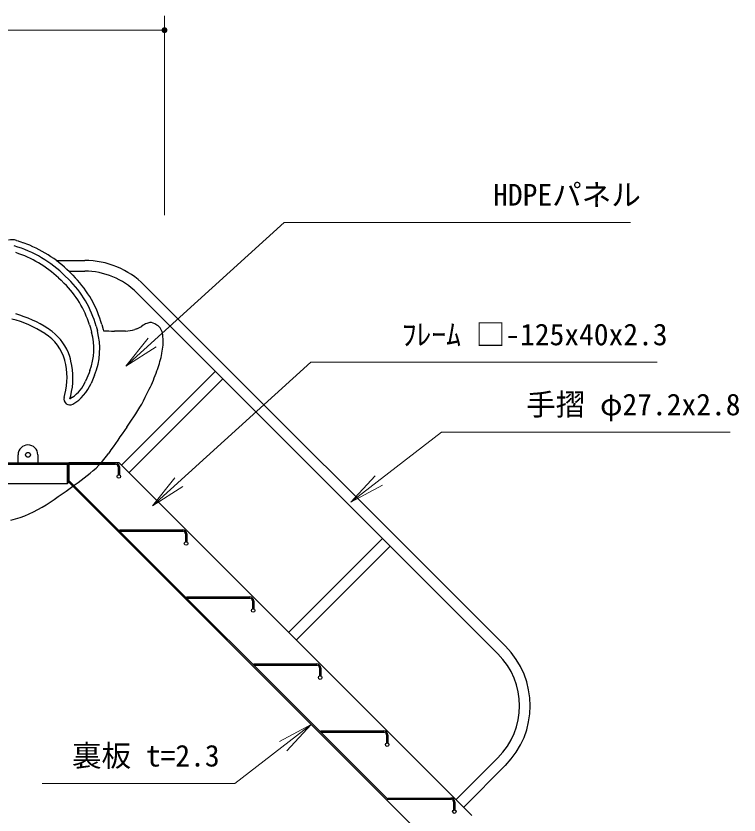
# Model space of a CAD drawing. Units: millimetres at full size, sheet at 1:30; details may follow other scales. Extents: x 450 to 12150, y 450 to 8460.
# Drawn here: x 4516 to 6349, y 3683 to 5709 of the extents above; entities that cross this region are included whole.
import ezdxf
from ezdxf.enums import TextEntityAlignment as Align

# ---------------------------------------------------------------- set-up
doc = ezdxf.new("R2010")
doc.units = ezdxf.units.MM
doc.header["$LTSCALE"] = 30
for name, color, linetype, lineweight in [('D-STR-DIM\u3000寸法線、寸法値', 7, 'Continuous', 13), ('D-STR-HTXT\u3000旗上げ', 7, 'Continuous', 13), ('D-STR\u3000構造物外形線', 1, 'Continuous', 25)]:
    doc.layers.add(name, color=color, linetype=linetype, lineweight=lineweight)
doc.styles.add('ＭＳ ゴシック', font='')
doc.styles.get('ＭＳ ゴシック').set_extended_font_data('MS Gothic')

# ---------------------------------------------------------------- blocks, each defined once
blk = doc.blocks.new('filled_dot')
at = {"color": 0, "linetype": 'Continuous', "lineweight": -2, "const_width": 1.25}
blk.add_lwpolyline([(-0.625, 0, 1), (0.625, 0, 1)], format="xyb", close=True, dxfattribs=at)
blk = doc.blocks.new('open_arrow')
at = {"color": 0, "linetype": 'Continuous', "lineweight": -2}
blk.add_lwpolyline([(7.5, 1.25), (0, 0), (7.5, -1.25)], dxfattribs=at)

msp = doc.modelspace()

# ---------------------------------------------------------------- linework, layer by layer
at = {"layer": 'D-STR-DIM\u3000寸法線、寸法値'}
for p, q in [((4892.27, 5204.13), (4892.27, 5709.49)), ((3692.27, 5673.49), (4892.27, 5673.49))]:
    msp.add_line(p, q, dxfattribs=at)
at = {"layer": 'D-STR-HTXT\u3000旗上げ'}
for points in [[(4793.94, 4820.97), (5195.46, 5185.42), (5207.46, 5185.42), (6073.86, 5185.42), (5640.66, 5185.42)], [(4861.65, 4466.68), (5263.16, 4831.13), (5275.16, 4831.13), (6141.56, 4831.13), (5708.36, 4831.13)], [(5364.44, 4476.5), (5594.58, 4653.52), (5606.58, 4653.52), (6326.43, 4653.52), (5966.5, 4653.52)], [(5264.04, 3912.88), (5070.64, 3762.75), (5058.64, 3762.75), (4581.86, 3762.75), (4820.25, 3762.75)]]:
    msp.add_lwpolyline(points, dxfattribs=at)
at = {"layer": 'D-STR\u3000構造物外形線'}
for p, q in [((4617.58, 5089.46), (4689.91, 5089.46)), ((4640.64, 5049.93), (4648.76, 5041.92)), ((4649.48, 5062.26), (4689.91, 5062.26)), ((4840.95, 5026.9), (5756.91, 4110.94)), ((4821.71, 5007.66), (5737.67, 4091.71)), ((4850.27, 4930.6), (4847.81, 4929.71)), ((4873.05, 4925.54), (4867.93, 4928.74)), ((4718.78, 4922.6), (4721.99, 4910.98)), ((4793.01, 4910.35), (4765.17, 4910.35)), ((4822.34, 4916.35), (4817.36, 4914.57)), ((4589.5, 4903.67), (4588.48, 4904.32)), ((4888.24, 4896.01), (4887.82, 4901.23)), ((4885.71, 4853.82), (4885.78, 4854.16)), ((4639.16, 4835.92), (4639.09, 4836.17)), ((5020.6, 4808.07), (4783.08, 4570.56)), ((4873.05, 4809.1), (4874.26, 4812.46)), ((4714.74, 4798.64), (4705.85, 4777.48)), ((5039.83, 4788.84), (4802.31, 4551.32)), ((4847.74, 4750.87), (4853.62, 4762.92)), ((4637.76, 4742.1), (4639.77, 4749.81)), ((4796.3, 4666.47), (4808.92, 4684.66)), ((4646.04, 4572.82), (4646.04, 4576.02)), ((4646.04, 4572.82), (4646.04, 4576.02)), ((4646.04, 4572.82), (4646.04, 4576.02)), ((4646.04, 4522.82), (4646.04, 4572.82)), ((4777.62, 4576.02), (4650.04, 4576.02)), ((4650.04, 4576.02), (4768.02, 4576.02)), ((4650.04, 4576.02), (4768.02, 4576.02)), ((4650.04, 4572.82), (4768.02, 4572.82)), ((4774.82, 4566.02), (4774.82, 4546.02)), ((4777.62, 4576.02), (5671.73, 3681.91)), ((4778.02, 4566.02), (4778.02, 4546.02)), ((4672.92, 4526.52), (4695.9, 4543.76)), ((4778.02, 4546.02), (4774.82, 4546.02)), ((4778.02, 4546.02), (4774.82, 4546.02)), ((4650.04, 4531.34), (5458.57, 3722.82)), ((4650.04, 4526.82), (5546.73, 3630.13)), ((4778.57, 4406.02), (4938.61, 4406.02)), ((4778.57, 4402.82), (4778.57, 4406.02)), ((4778.57, 4402.82), (4938.61, 4402.82)), ((4945.37, 4396.02), (4945.37, 4376.02)), ((4948.57, 4396.02), (4948.57, 4376.02)), ((5444.86, 4383.81), (5207.34, 4146.29)), ((4948.57, 4376.02), (4945.37, 4376.02)), ((5464.09, 4364.58), (5226.58, 4127.06)), ((4948.57, 4236.02), (5108.61, 4236.02)), ((4948.57, 4232.82), (4948.57, 4236.02)), ((4948.57, 4232.82), (4948.57, 4236.02)), ((4948.57, 4232.82), (5108.61, 4232.82)), ((5115.37, 4226.02), (5115.37, 4206.02)), ((5118.57, 4226.02), (5118.57, 4206.02)), ((5118.57, 4206.02), (5115.37, 4206.02)), ((5118.57, 4066.02), (5278.61, 4066.02)), ((5118.57, 4062.82), (5118.57, 4066.02)), ((5118.57, 4062.82), (5118.57, 4066.02)), ((5118.57, 4062.82), (5278.61, 4062.82)), ((5285.37, 4056.02), (5285.37, 4036.02)), ((5288.57, 4056.02), (5288.57, 4036.02)), ((5288.57, 4036.02), (5285.37, 4036.02)), ((5288.57, 3896.02), (5448.61, 3896.02)), ((5288.57, 3892.82), (5288.57, 3896.02)), ((5288.57, 3892.82), (5288.57, 3896.02)), ((5288.57, 3892.82), (5448.61, 3892.82)), ((5455.37, 3886.02), (5455.37, 3866.02)), ((5458.57, 3886.02), (5458.57, 3866.02)), ((5458.57, 3866.02), (5455.37, 3866.02)), ((5737.8, 3828.23), (5631.61, 3722.03)), ((5757.05, 3809), (5650.84, 3702.8)), ((5458.57, 3722.82), (5456.31, 3720.55)), ((5458.57, 3726.02), (5618.61, 3726.02)), ((5458.57, 3722.82), (5458.57, 3726.02)), ((5458.57, 3722.82), (5458.57, 3726.02)), ((5458.57, 3722.82), (5618.61, 3722.82)), ((5625.37, 3716.02), (5625.37, 3696.02)), ((5628.57, 3716.02), (5628.57, 3696.02)), ((5628.57, 3696.02), (5625.37, 3696.02))]:
    msp.add_line(p, q, dxfattribs=at)
for points in [[(4517.16, 5140.44), (4522.33, 5139.18), (4522.18, 5138.61), (4525.26, 5137.64), (4534.61, 5134.24)], [(4651.17, 5060.61), (4659.46, 5052.43), (4665.83, 5045.74)], [(4623.49, 5045.39), (4630.19, 5039.16), (4638.14, 5031.32)], [(4701.88, 4926.51), (4704.35, 4918.5), (4707.48, 4907.15)], [(4733.24, 4926.59), (4736.53, 4914.66), (4737.37, 4911.02)], [(4607.39, 4909.19), (4602.62, 4912.9), (4597.9, 4916.09), (4596.61, 4916.93)], [(4655.07, 4833.9), (4653.68, 4839.67), (4651.82, 4845.94)], [(4703.21, 4810.59), (4700.85, 4804.31), (4692.08, 4783.43)], [(4652.32, 4738.27), (4652.32, 4738.29), (4652.42, 4738.85), (4654.29, 4746.03)], [(4658.9, 4742.32), (4655.77, 4740.14), (4652.86, 4738.35), (4652.45, 4738.16)], [(4571.04, 4596.52), (4571.04, 4571.52), (4521.04, 4571.52), (4521.04, 4596.52)]]:
    msp.add_lwpolyline(points, dxfattribs=at)
for points in [[(3946.04, 4576.02), (4646.04, 4576.02), (4646.04, 4572.82), (3946.04, 4572.82)], [(3946.04, 4572.82), (4646.04, 4572.82), (4646.04, 4522.82), (3946.04, 4522.82)], [(4646.04, 4576.02), (4650.04, 4576.02), (4650.04, 4526.02), (4646.04, 4526.02)]]:
    msp.add_lwpolyline(points, close=True, dxfattribs=at)
for centre, radius in [((4546.04, 4596.52), 6.25), ((4776.42, 4541.52), 4.5), ((4946.97, 4371.52), 4.5), ((5116.97, 4201.52), 4.5), ((5286.97, 4031.52), 4.5), ((5456.97, 3861.52), 4.5), ((5626.97, 3691.52), 4.5)]:
    msp.add_circle(centre, radius, dxfattribs=at)
for centre, radius, start, end in [((4506.09, 5092.99), 48.73, 76.86802, 101.60815), ((4424.1, 4830.24), 323.46, 45.4133, 70.02327), ((4423.12, 4829.29), 309.83, 45.40804, 73.46623), ((4423.54, 4830.57), 293.48, 47.05372, 71.7123), ((4689.91, 4875.86), 213.6, 45, 89.99996), ((4689.91, 4875.86), 186.4, 45, 89.99996), ((4461.73, 4852.26), 251.36, 17.18001, 45.42822), ((4461.12, 4851.59), 267.27, 15.40804, 45.40804), ((4462.12, 4851.83), 281.24, 15.41446, 43.58735), ((4433.45, 4663.67), 301.27, 57.20966, 74.3063), ((4432.85, 4662.76), 287.36, 57.20601, 75.40804), ((4865.97, 4879.76), 53.15, 109.98311, 125.53768), ((4857.19, 4911.57), 20.25, 57.99462, 109.98311), ((4856.28, 4898.71), 31.64, 4.57392, 57.99462), ((4526.57, 4805.19), 131.71, 18.02042, 52.15094), ((4556.64, 4865.46), 156.5, 339.47731, 15.4493), ((4556.13, 4865.27), 172.04, 337.21576, 15.40804), ((4765.17, 5490.17), 579.82, 267.25234, 270), ((4793.01, 4982.77), 72.42, 270, 289.65382), ((4804.84, 4965.34), 52.03, 289.65382, 305.53768), ((4525.91, 4804.98), 117.4, 15.40804, 57.20601), ((4737.03, 4883.91), 151.69, 348.69007, 4.57392), ((4596.52, 4911.65), 294.92, 340.34618, 348.69007), ((4478.78, 4791.72), 166.36, 345.40804, 15.40804), ((4479.38, 4791.54), 180.73, 345.41787, 13.55739), ((4447.11, 4961.22), 452.3, 333.99665, 340.34618), ((4604.74, 4819.99), 94.69, 304.88496, 337.28231), ((4604.43, 4820.08), 110.01, 300.40804, 337.21576), ((4395.69, 4971.39), 502.96, 325.24409, 333.99665), ((4652.44, 4738.28), 15.16, 165.40804, 300.40804), ((4652.44, 4738.28), 0.12, 181.76501, 275.09554), ((66814.27, -38366.41), 75485.48, 145.24409, 145.30485), ((4546.04, 4596.52), 25, 0, 180), ((4547.92, 4741.07), 246.64, 306.8699, 325.30485), ((4768.02, 4566.02), 10, 0, 90), ((4768.02, 4566.02), 6.8, 0, 90), ((3761.27, 5742.06), 1519.42, 303.147, 306.8699), ((4430.98, 4716.57), 294.62, 284.11694, 303.147), ((4938.57, 4396.02), 10, 0, 90), ((4938.57, 4396.02), 6.8, 0, 90), ((5108.57, 4226.02), 10, 0, 90), ((5108.57, 4226.02), 6.8, 0, 90), ((5605.87, 3959.9), 213.6, 315, 45), ((5605.87, 3959.9), 186.4, 315, 45), ((5278.57, 4056.02), 10, 0, 90), ((5278.57, 4056.02), 6.8, 0, 90), ((5448.57, 3886.02), 10, 0, 90), ((5448.57, 3886.02), 6.8, 0, 90), ((5618.57, 3716.02), 10, 0, 90), ((5618.57, 3716.02), 6.8, 0, 90)]:
    msp.add_arc(centre, radius, start, end, dxfattribs=at)

# ---------------------------------------------------------------- block references
at = {"layer": 'D-STR-DIM\u3000寸法線、寸法値', "xscale": 6, "yscale": 6, "rotation": 180}
msp.add_blockref('filled_dot', (4892.27, 5673.49), dxfattribs=at)
at = {"layer": 'D-STR-HTXT\u3000旗上げ', "xscale": 12, "yscale": 12}
for p, rotation in [((4793.94, 4820.97), 42.2), ((5364.44, 4476.5), 37.6), ((4861.65, 4466.68), 42.2), ((5264.04, 3912.88), 217.8)]:
    msp.add_blockref('open_arrow', p, dxfattribs=dict(at, rotation=rotation))

# ---------------------------------------------------------------- texts
at = {"layer": 'D-STR-HTXT\u3000旗上げ', "style": 'ＭＳ ゴシック'}
for s, p in [('HDPEパネル', (6100.21, 5212.05)), ('ﾌﾚｰﾑ □-125x40x2.3', (6167.91, 4857.76)), ('手摺 φ27.2x2.8', (6352.76, 4680.15)), ('裏板 t=2.3', (5032.01, 3789.38))]:
    msp.add_text(s, height=54.99, dxfattribs=at).set_placement(p, align=Align.BOTTOM_RIGHT)

doc.saveas('drawing.dxf')
